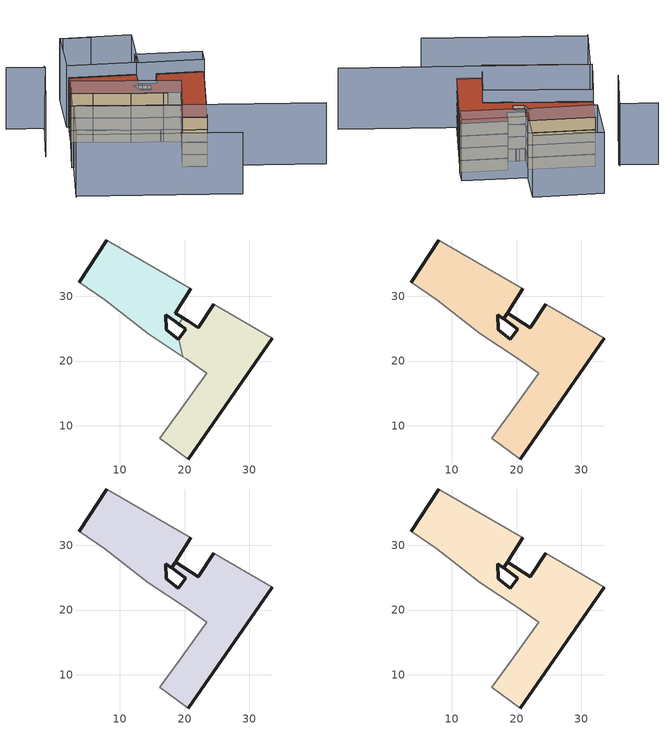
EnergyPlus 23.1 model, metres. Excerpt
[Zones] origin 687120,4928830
cc55f139215783a3_F0_dwelling_0
 floor ground (EU_floor_Construction): 19.73,20.67 19.1,23.45 19.03,23.34 17.14,24.87 17.06,27.17 18.64,26.07 18.65,26.06 19.12,25.7 19.71,26.66 18.69,27.29 18.56,27.37 20.92,31.17 7.96,38.71 3.68,32.22 7.67,29.44 14.36,24.25 z0
 wall outside (EU_wall_Construction): 3.68,32.22 7.96,38.71 / 20.92,31.17 18.56,27.37 18.69,27.29 19.71,26.66 / 19.12,25.7 18.65,26.06 18.64,26.07 17.06,27.17 17.14,24.87 19.03,23.34 19.1,23.45 z0:3
 wall adiabatic (EU_wall_Construction): 19.73,20.67 14.36,24.25 7.67,29.44 3.68,32.22 / 7.96,38.71 20.92,31.17 z0:3
 wall to cc55f139215783a3_F0_dwelling_1 (EU_wall_Construction): 19.1,23.45 19.73,20.67 / 19.71,26.66 19.12,25.7 z0:3
 roof outside (EU_roof_Construction): 20.92,31.17 18.56,27.37 18.69,27.29 19.52,26.78 18.59,27.36 17.99,26.52 18.13,26.42 17.95,26.55 18.72,27.63 z3
cc55f139215783a3_F0_dwelling_1
 floor ground (EU_floor_Construction): 20.55,4.87 33.56,23.54 24.49,28.79 22.13,25.17 20.46,26.2 20.3,26.3 19.71,26.66 19.12,25.7 19.46,25.43 19.58,25.34 19.99,25.05 20.02,25.03 20.14,24.95 19.1,23.45 19.73,20.67 20.2,20.35 23.39,18.08 19.06,12.08 16.15,8.06 z0
 wall outside (EU_wall_Construction): 19.1,23.45 20.14,24.95 20.02,25.03 19.99,25.05 19.58,25.34 19.46,25.43 19.12,25.7 / 19.71,26.66 20.3,26.3 20.46,26.2 22.13,25.17 24.49,28.79 / 33.56,23.54 20.55,4.87 z0:3
 wall adiabatic (EU_wall_Construction): 24.49,28.79 33.56,23.54 / 20.55,4.87 16.15,8.06 19.06,12.08 23.39,18.08 20.2,20.35 19.73,20.67 z0:3
cc55f139215783a3_F1_dwelling_0
 floor to cc55f139215783a3_F0_dwelling_0 (EU_floor_Construction): 19.73,20.67 19.1,23.45 19.03,23.34 17.14,24.87 17.06,27.17 17.95,26.55 18.72,27.63 20.92,31.17 7.96,38.71 3.67,32.22 7.67,29.44 14.36,24.25 z3; 19.12,25.7 19.71,26.66 18.59,27.36 17.99,26.52 18.64,26.07 18.65,26.06 z3
 floor to cc55f139215783a3_F0_dwelling_1 (EU_floor_Construction): 20.55,4.87 33.56,23.54 24.49,28.79 22.13,25.17 20.38,26.25 20.3,26.3 19.71,26.66 19.12,25.7 19.58,25.34 19.99,25.05 20.02,25.04 20.14,24.95 19.1,23.45 19.73,20.67 20.2,20.35 23.39,18.08 19.06,12.08 16.15,8.06 z3
 wall outside (EU_wall_Construction): 33.56,23.54 20.55,4.87 / 3.68,32.22 7.96,38.71 / 20.92,31.17 18.72,27.63 17.95,26.55 17.06,27.17 17.14,24.87 19.03,23.34 20.14,24.95 19.58,25.34 18.65,26.06 17.99,26.52 18.59,27.36 22.13,25.17 24.49,28.79 z3:6
 wall adiabatic (EU_wall_Construction): 24.49,28.79 33.56,23.54 / 20.55,4.87 16.15,8.06 19.06,12.08 23.39,18.08 20.2,20.35 14.36,24.25 7.67,29.44 3.68,32.22 / 7.96,38.71 20.92,31.17 z3:6
cc55f139215783a3_F2_dwelling_0
 floor to cc55f139215783a3_F1_dwelling_0 (EU_floor_Construction): 20.55,4.87 33.56,23.54 24.49,28.79 22.13,25.17 18.59,27.36 17.99,26.52 18.65,26.06 19.58,25.34 20.14,24.95 19.03,23.34 17.14,24.87 17.06,27.17 17.95,26.55 18.72,27.63 20.92,31.17 7.96,38.71 3.67,32.22 7.67,29.44 14.36,24.25 20.2,20.35 23.39,18.08 19.06,12.08 16.15,8.06 z6
 wall outside (EU_wall_Construction): 33.56,23.54 20.55,4.87 / 3.68,32.22 7.96,38.71 / 20.92,31.17 18.72,27.63 17.95,26.55 17.06,27.17 17.14,24.87 19.03,23.34 20.14,24.95 19.58,25.34 18.65,26.06 17.99,26.52 18.59,27.36 22.13,25.17 24.49,28.79 z6:9
 wall adiabatic (EU_wall_Construction): 24.49,28.79 33.56,23.54 / 20.55,4.87 16.15,8.06 19.06,12.08 23.39,18.08 20.2,20.35 14.36,24.25 7.67,29.44 3.68,32.22 / 7.96,38.71 20.92,31.17 z6:9
cc55f139215783a3_F3_dwelling_0
 floor to cc55f139215783a3_F2_dwelling_0 (EU_floor_Construction): 20.55,4.87 33.56,23.54 24.49,28.79 22.13,25.17 18.59,27.36 17.99,26.52 18.65,26.06 19.58,25.34 20.14,24.95 19.03,23.34 17.14,24.87 17.06,27.17 17.95,26.55 18.72,27.63 20.92,31.17 7.96,38.71 3.67,32.22 7.67,29.44 14.36,24.25 20.2,20.35 23.39,18.08 19.06,12.08 16.15,8.06 z9
 wall outside (EU_wall_Construction): 33.56,23.54 20.55,4.87 / 3.68,32.22 7.96,38.71 / 20.92,31.17 18.72,27.63 17.95,26.55 17.06,27.17 17.14,24.87 19.03,23.34 20.14,24.95 19.58,25.34 18.65,26.06 17.99,26.52 18.59,27.36 22.13,25.17 24.49,28.79 z9:12
 wall adiabatic (EU_wall_Construction): 24.49,28.79 33.56,23.54 / 20.55,4.87 16.15,8.06 19.06,12.08 23.39,18.08 20.2,20.35 14.36,24.25 7.67,29.44 3.68,32.22 / 7.96,38.71 20.92,31.17 z9:12
 roof outside (EU_roof_Construction): 24.49,28.79 33.56,23.54 20.55,4.87 16.15,8.06 19.06,12.08 23.39,18.08 20.2,20.35 14.36,24.25 7.67,29.44 3.68,32.22 7.96,38.71 20.92,31.17 18.72,27.63 17.95,26.55 17.06,27.17 17.14,24.87 19.03,23.34 20.14,24.95 19.58,25.34 18.65,26.06 17.99,26.52 18.59,27.36 22.13,25.17 z12
shading: -11.14,10.44 18.89,-10.5 / -11.45,10.01 -3.09,21.98 / -3.09,21.98 42.24,-9.69 / 0.94,38.01 -4.88,29.93 / 3.64,41.76 -0.08,36.58 / 3.45,41.22 -3.65,46.11 / 20.26,47.01 15.03,50.12 / 22.9,34.52 35.73,26.91 / 35.73,26.91 33.64,23.37 / 33.64,23.37 20.8,30.98 / 20.8,30.98 22.9,34.52 / 16.14,8.06 -3.52,22.29 / -3.52,22.29 3.73,32.29 / 3.73,32.29 23.39,18.05 / 23.39,18.05 16.14,8.06 / 21.3,30.95 7.63,38.9 / 7.63,38.9 14.44,50.58 / 14.44,50.58 28.1,42.63 / 28.1,42.63 21.3,30.95 z0:15
[Building]
EU S2 Campaign: North Axis=0; Terrain=City; Solar Distribution=FullExterior
[Site:Location]
Bologna: Latitude=44.5; Longitude=11.25; Time Zone=1; Elevation=37
[SizingPeriod:WeatherFileDays]
AnnualSizingPeriod: Begin Month=1; Begin Day of Month=1; End Month=12; End Day of Month=31; Day of Week for Start Day=Monday; Use Weather File Daylight Saving Period=No; Use Weather File Rain and Snow Indicators=No
[MATERIAL]
EU_InternalMass_Material: Roughness=MediumRough; Thickness=0.1; Conductivity=1; Density=1800; Specific Heat=900; Thermal Absorptance=0.9; Solar Absorptance=0.7; Visible Absorptance=0.7
[MATERIAL:NOMASS] Roughness=MediumRough; Thermal Absorptance=0.9; Solar Absorptance=0.7; Visible Absorptance=0.7
Name | Thermal Resistance
EU_wall_NoMass | 0.937881
EU_roof_NoMass | 0.548572
EU_floor_NoMass | 0.71348
[CONSTRUCTION]
EU_wall_Construction: EU_wall_NoMass
EU_roof_Construction: EU_roof_NoMass
EU_floor_Construction: EU_floor_NoMass
EU_InternalMass_Construction: EU_InternalMass_Material
[ZONE] Type=1; Multiplier=1; Ceiling Height=autocalculate; Floor Area=autocalculate; Part of Total Floor Area=Yes
Name | Volume
cc55f139215783a3_F0_dwelling_0 | 409.926
cc55f139215783a3_F1_dwelling_0 | 934.964
cc55f139215783a3_F2_dwelling_0; cc55f139215783a3_F3_dwelling_0 | 934.973
cc55f139215783a3_F0_dwelling_1 | 525.198
[INTERNALMASS] Construction=EU_InternalMass_Construction
Name | Zone or ZoneList | Surface Area
cc55f139215783a3_F0_dwelling_0_EU_InternalMass | cc55f139215783a3_F0_dwelling_0 | 136.642
cc55f139215783a3_F0_dwelling_1_EU_InternalMass | cc55f139215783a3_F0_dwelling_1 | 175.067
cc55f139215783a3_F1_dwelling_0_EU_InternalMass | cc55f139215783a3_F1_dwelling_0 | 311.655
cc55f139215783a3_F2_dwelling_0_EU_InternalMass | cc55f139215783a3_F2_dwelling_0 | 311.655
cc55f139215783a3_F3_dwelling_0_EU_InternalMass | cc55f139215783a3_F3_dwelling_0 | 311.655
[OTHEREQUIPMENT] Fuel Type=Electricity; Design Level Calculation Method=Watts/Area; Power per Zone Floor Area=1; Fraction Latent=0; Fraction Radiant=0; Fraction Lost=0; Carbon Dioxide Generation Rate=0; EndUse Subcategory=EU_Step8_InternalGains
Name | Zone or ZoneList or Space or SpaceList | Schedule
EU_Step8_InternalGain_cc55f139215783a3_F0_dwelling_0_f000 | cc55f139215783a3_F0_dwelling_0 | EU_Step8_GainSchedule_cc55f139215783a3_F0_dwelling_0_f000
EU_Step8_InternalGain_cc55f139215783a3_F0_dwelling_1_f000 | cc55f139215783a3_F0_dwelling_1 | EU_Step8_GainSchedule_cc55f139215783a3_F0_dwelling_1_f000
EU_Step8_InternalGain_cc55f139215783a3_F1_dwelling_0_f000 | cc55f139215783a3_F1_dwelling_0 | EU_Step8_GainSchedule_cc55f139215783a3_F1_dwelling_0_f000
EU_Step8_InternalGain_cc55f139215783a3_F2_dwelling_0_f000 | cc55f139215783a3_F2_dwelling_0 | EU_Step8_GainSchedule_cc55f139215783a3_F2_dwelling_0_f000
EU_Step8_InternalGain_cc55f139215783a3_F3_dwelling_0_f000 | cc55f139215783a3_F3_dwelling_0 | EU_Step8_GainSchedule_cc55f139215783a3_F3_dwelling_0_f000
[ZONEVENTILATION:DESIGNFLOWRATE] Schedule=EU_AlwaysOn; Design Flow Rate Calculation Method=AirChanges/Hour; Air Changes per Hour=0.687892; Ventilation Type=Natural; Fan Pressure Rise=0; Fan Total Efficiency=1; Constant Term Coefficient=1; Temperature Term Coefficient=0; Velocity Term Coefficient=0; Velocity Squared Term Coefficient=0; Minimum Indoor Temperature=-100; Maximum Indoor Temperature=100; Delta Temperature=-100; Minimum Outdoor Temperature=-100; Maximum Outdoor Temperature=100; Maximum Wind Speed=40
Name | Zone or ZoneList or Space or SpaceList
EU_ConstantAir_cc55f139215783a3_F0_dwelling_0 | cc55f139215783a3_F0_dwelling_0
EU_ConstantAir_cc55f139215783a3_F0_dwelling_1 | cc55f139215783a3_F0_dwelling_1
EU_ConstantAir_cc55f139215783a3_F1_dwelling_0 | cc55f139215783a3_F1_dwelling_0
EU_ConstantAir_cc55f139215783a3_F2_dwelling_0 | cc55f139215783a3_F2_dwelling_0
EU_ConstantAir_cc55f139215783a3_F3_dwelling_0 | cc55f139215783a3_F3_dwelling_0
[HVACTEMPLATE:THERMOSTAT] Constant Heating Setpoint=20; Constant Cooling Setpoint=50
EU_HeatOnly_cc55f139215783a3_F0_dwelling_0; EU_HeatOnly_cc55f139215783a3_F0_dwelling_1; EU_HeatOnly_cc55f139215783a3_F1_dwelling_0; EU_HeatOnly_cc55f139215783a3_F2_dwelling_0; EU_HeatOnly_cc55f139215783a3_F3_dwelling_0
[HVACTEMPLATE:ZONE:IDEALLOADSAIRSYSTEM] System Availability Schedule=EU_AlwaysOn; Maximum Heating Supply Air Temperature=50; Minimum Cooling Supply Air Temperature=13; Maximum Heating Supply Air Humidity Ratio=0.0156; Minimum Cooling Supply Air Humidity Ratio=0.0077; Heating Limit=NoLimit; Cooling Limit=NoLimit; Heating Availability Schedule=EU_AlwaysOn; Cooling Availability Schedule=EU_CoolingOff; Dehumidification Control Type=ConstantSensibleHeatRatio; Cooling Sensible Heat Ratio=0.7; Dehumidification Setpoint=60; Humidification Control Type=None; Humidification Setpoint=30; Outdoor Air Method=None; Outdoor Air Flow Rate per Person=0.00944; Outdoor Air Flow Rate per Zone Floor Area=0; Outdoor Air Flow Rate per Zone=0; Demand Controlled Ventilation Type=None; Outdoor Air Economizer Type=NoEconomizer; Heat Recovery Type=None; Sensible Heat Recovery Effectiveness=0.7; Latent Heat Recovery Effectiveness=0.65
Name | Template Thermostat
cc55f139215783a3_F0_dwelling_0 | EU_HeatOnly_cc55f139215783a3_F0_dwelling_0
cc55f139215783a3_F0_dwelling_1 | EU_HeatOnly_cc55f139215783a3_F0_dwelling_1
cc55f139215783a3_F1_dwelling_0 | EU_HeatOnly_cc55f139215783a3_F1_dwelling_0
cc55f139215783a3_F2_dwelling_0 | EU_HeatOnly_cc55f139215783a3_F2_dwelling_0
cc55f139215783a3_F3_dwelling_0 | EU_HeatOnly_cc55f139215783a3_F3_dwelling_0
[SIZING:ZONE] Zone Cooling Design Supply Air Temperature Input Method=SupplyAirTemperature; Zone Cooling Design Supply Air Temperature=13; Zone Heating Design Supply Air Temperature Input Method=SupplyAirTemperature; Zone Heating Design Supply Air Temperature=50; Zone Cooling Design Supply Air Humidity Ratio=0.008; Zone Heating Design Supply Air Humidity Ratio=0.008; Cooling Design Air Flow Method=DesignDay; Cooling Design Air Flow Rate=0; Cooling Minimum Air Flow per Zone Floor Area=0.000762; Cooling Minimum Air Flow=0; Cooling Minimum Air Flow Fraction=0.2; Heating Design Air Flow Method=DesignDay; Heating Design Air Flow Rate=0; Heating Maximum Air Flow per Zone Floor Area=0.002032; Heating Maximum Air Flow=0.141576; Heating Maximum Air Flow Fraction=0.3; Account for Dedicated Outdoor Air System=No; Dedicated Outdoor Air System Control Strategy=NeutralSupplyAir; Dedicated Outdoor Air Low Setpoint Temperature for Design=autosize; Dedicated Outdoor Air High Setpoint Temperature for Design=autosize; Zone Load Sizing Method=Sensible Load Only No Latent Load; Zone Latent Cooling Design Supply Air Humidity Ratio Input Method=HumidityRatioDifference; Zone Cooling Design Supply Air Humidity Ratio Difference=0.005; Zone Latent Heating Design Supply Air Humidity Ratio Input Method=HumidityRatioDifference; Zone Humidification Design Supply Air Humidity Ratio Difference=0.005
cc55f139215783a3_F0_dwelling_0; cc55f139215783a3_F0_dwelling_1; cc55f139215783a3_F1_dwelling_0; cc55f139215783a3_F2_dwelling_0; cc55f139215783a3_F3_dwelling_0
[SCHEDULE:CONSTANT]
Name | Hourly Value
EU_AlwaysOn | 1
EU_CoolingOff | 0
[SCHEDULE:FILE] Column Number=1; Rows to Skip at Top=0; Number of Hours of Data=8760; Column Separator=Comma; Interpolate to Timestep=No; Minutes per Item=60; Adjust Schedule for Daylight Savings=Yes
Name | File
EU_Step8_GainSchedule_cc55f139215783a3_F0_dwelling_0_f000 | ../../schedules/cc55f139215783a3/cc55f139215783a3_F0_dwelling_0_f000_gain.csv
EU_Step8_GainSchedule_cc55f139215783a3_F0_dwelling_1_f000 | ../../schedules/cc55f139215783a3/cc55f139215783a3_F0_dwelling_1_f000_gain.csv
EU_Step8_GainSchedule_cc55f139215783a3_F1_dwelling_0_f000 | ../../schedules/cc55f139215783a3/cc55f139215783a3_F1_dwelling_0_f000_gain.csv
EU_Step8_GainSchedule_cc55f139215783a3_F2_dwelling_0_f000 | ../../schedules/cc55f139215783a3/cc55f139215783a3_F2_dwelling_0_f000_gain.csv
EU_Step8_GainSchedule_cc55f139215783a3_F3_dwelling_0_f000 | ../../schedules/cc55f139215783a3/cc55f139215783a3_F3_dwelling_0_f000_gain.csv
